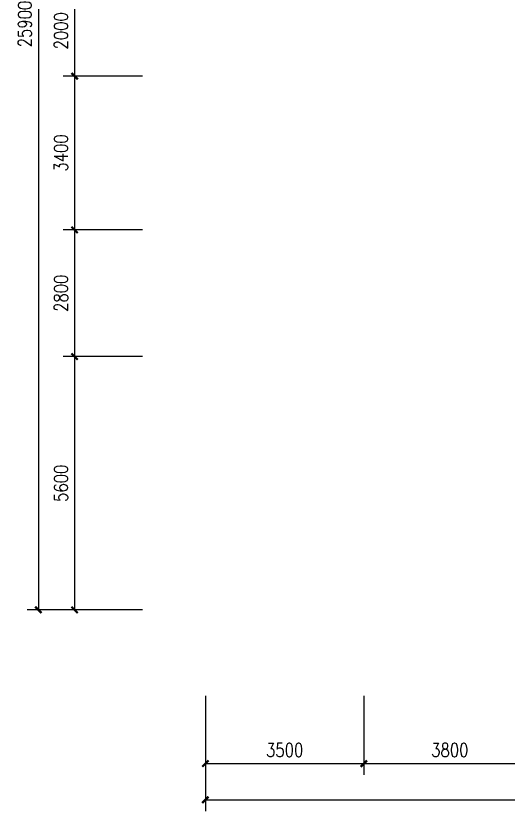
# Model space of a CAD drawing. Header units: millimetres. Extents: x 1473 to 34027, y 739 to 35278.
# Drawn here: x 1473 to 12347, y 739 to 18315 of the extents above; entities that cross this region are included whole.
import ezdxf

# ---------------------------------------------------------------- set-up
doc = ezdxf.new("R2010")
doc.units = ezdxf.units.MM
doc.layers.add('PUB_DIM', color=3, linetype='Continuous')
doc.styles.add('DIM_FONT', font='SIMPLEX.shx', dxfattribs={"width": 0.8})
doc.dimstyles.new('DIMN', dxfattribs={"dimtxt": 300, "dimasz": 1, "dimexe": 250, "dimexo": 300, "dimgap": 150, "dimtad": 1, "dimdec": 0, "dimdsep": 46, "dimtxsty": 'DIM_FONT', "dimblk": '_DIMX', "dimblk1": 'ARCHTICK', "dimblk2": 'ARCHTICK', "dimcen": 0.1, "dimclrt": 7, "dimadec": 0, "dimazin": 0, "dimtfac": 1, "dimtdec": 0, "dimtix": 1, "dimtmove": 2, "dimatfit": 3, "dimldrblk": '_DIMX', "dimfxl": 1, "dimtolj": 1, "dimtzin": 0, "dimarcsym": 0})

# ---------------------------------------------------------------- blocks, each defined once
blk = doc.blocks.new('_DIMX')
at = {"const_width": 50}
blk.add_lwpolyline([(-70, -70), (70, 70)], dxfattribs=at)
blk = doc.blocks.new('*D76')
at = {"layer": 'DEFPOINTS', "color": 0, "transparency": 16777216}
for p in [(4570, 18985), (2770, 16985), (4570, 16985)]:
    blk.add_point(p, dxfattribs=at)
at = {"layer": 'PUB_DIM', "color": 0, "lineweight": -2, "transparency": 16777216}
for p, q in [((4270, 18985), (2520, 18985)), ((2770, 18984), (2770, 16986)), ((4270, 16985), (2520, 16985))]:
    blk.add_line(p, q, dxfattribs=at)
for p, rotation in [((2770, 18985), 90), ((2770, 16985), 270)]:
    blk.add_blockref('_DIMX', p, dxfattribs=dict(at, rotation=rotation))
at = {"layer": 'PUB_DIM', "color": 7, "transparency": 16777216, "insert": (2470, 17985), "char_height": 300, "attachment_point": 5, "rotation": 90, "style": 'DIM_FONT'}
blk.add_mtext('\\A1;2000', dxfattribs=at)
blk = doc.blocks.new('_ARCHTICK')
at = {"color": 0, "linetype": 'ByBlock', "const_width": 0.15}
blk.add_lwpolyline([(-0.5, -0.5), (0.5, 0.5)], dxfattribs=at)
blk = doc.blocks.new('*D77')
at = {"layer": 'DEFPOINTS', "color": 0, "transparency": 16777216}
for p in [(4570, 16985), (2770, 13585), (4570, 13585)]:
    blk.add_point(p, dxfattribs=at)
at = {"layer": 'PUB_DIM', "color": 0, "lineweight": -2, "transparency": 16777216}
for p, q in [((4270, 16985), (2520, 16985)), ((2770, 16984), (2770, 13586)), ((4270, 13585), (2520, 13585))]:
    blk.add_line(p, q, dxfattribs=at)
for p, rotation in [((2770, 16985), 90), ((2770, 13585), 270)]:
    blk.add_blockref('_DIMX', p, dxfattribs=dict(at, rotation=rotation))
at = {"layer": 'PUB_DIM', "color": 7, "transparency": 16777216, "insert": (2470, 15285), "char_height": 300, "attachment_point": 5, "rotation": 90, "style": 'DIM_FONT'}
blk.add_mtext('\\A1;3400', dxfattribs=at)
blk = doc.blocks.new('*D78')
at = {"layer": 'DEFPOINTS', "color": 0, "transparency": 16777216}
for p in [(4570, 13585), (2770, 10785), (4570, 10785)]:
    blk.add_point(p, dxfattribs=at)
at = {"layer": 'PUB_DIM', "color": 0, "lineweight": -2, "transparency": 16777216}
for p, q in [((4270, 13585), (2520, 13585)), ((2770, 13584), (2770, 10786)), ((4270, 10785), (2520, 10785))]:
    blk.add_line(p, q, dxfattribs=at)
for p, rotation in [((2770, 13585), 90), ((2770, 10785), 270)]:
    blk.add_blockref('_DIMX', p, dxfattribs=dict(at, rotation=rotation))
at = {"layer": 'PUB_DIM', "color": 7, "transparency": 16777216, "insert": (2470, 12185), "char_height": 300, "attachment_point": 5, "rotation": 90, "style": 'DIM_FONT'}
blk.add_mtext('\\A1;2800', dxfattribs=at)
blk = doc.blocks.new('*D79')
at = {"layer": 'DEFPOINTS', "color": 0, "transparency": 16777216}
for p in [(4570, 10785), (2770, 5185), (4570, 5185)]:
    blk.add_point(p, dxfattribs=at)
at = {"layer": 'PUB_DIM', "color": 0, "lineweight": -2, "transparency": 16777216}
for p, q in [((4270, 10785), (2520, 10785)), ((2770, 10784), (2770, 5186)), ((4270, 5185), (2520, 5185))]:
    blk.add_line(p, q, dxfattribs=at)
for p, rotation in [((2770, 10785), 90), ((2770, 5185), 270)]:
    blk.add_blockref('_DIMX', p, dxfattribs=dict(at, rotation=rotation))
at = {"layer": 'PUB_DIM', "color": 7, "transparency": 16777216, "insert": (2470, 7985), "char_height": 300, "attachment_point": 5, "rotation": 90, "style": 'DIM_FONT'}
blk.add_mtext('\\A1;5600', dxfattribs=at)
blk = doc.blocks.new('*D61')
at = {"layer": 'DEFPOINTS', "color": 0, "transparency": 16777216}
for p in [(3770, 31085), (1970, 5185), (3770, 5185)]:
    blk.add_point(p, dxfattribs=at)
at = {"layer": 'PUB_DIM', "color": 0, "lineweight": -2, "transparency": 16777216}
for p, q in [((3470, 31085), (1720, 31085)), ((1970, 31084), (1970, 5186)), ((3470, 5185), (1720, 5185))]:
    blk.add_line(p, q, dxfattribs=at)
for p, rotation in [((1970, 31085), 90), ((1970, 5185), 270)]:
    blk.add_blockref('_DIMX', p, dxfattribs=dict(at, rotation=rotation))
at = {"layer": 'PUB_DIM', "color": 7, "transparency": 16777216, "insert": (1670, 18135), "char_height": 300, "attachment_point": 5, "rotation": 90, "style": 'DIM_FONT'}
blk.add_mtext('\\A1;25900', dxfattribs=at)

msp = doc.modelspace()

# ---------------------------------------------------------------- dimensions: what is measured, and where the dimension line sits
at = {"layer": 'PUB_DIM'}
for p1, p2, picture, middle in [((3770.4, 31084.8), (3770.4, 5184.8), '*D61', (1670, 18134.8)), ((4570.4, 18984.8), (4570.4, 16984.8), '*D76', (2470, 17984.8)), ((4570.4, 16984.8), (4570.4, 13584.8), '*D77', (2470, 15284.8)), ((4570.4, 13584.8), (4570.4, 10784.8), '*D78', (2470, 12184.8)), ((4570.4, 10784.8), (4570.4, 5184.8), '*D79', (2470, 7984.8))]:
    dim = msp.add_aligned_dim(p1=p1, p2=p2, distance=-1800.5, dimstyle='DIMN', dxfattribs=at)
    dim.commit()
    dim.dimension.update_dxf_attribs({"geometry": picture, "text_midpoint": middle})
for p1, p2 in [((5660.4, 3588), (9160.4, 3588)), ((9160.4, 3588), (12960.4, 3588))]:
    msp.add_aligned_dim(p1=p1, p2=p2, distance=-1799.7, dimstyle='DIMN', dxfattribs=at).render()
msp.add_aligned_dim(p1=(5660.4, 2197.6), p2=(30059.4, 2197.6), distance=-1209.1, text='24400', dimstyle='DIMN', dxfattribs=at).render()

doc.saveas('drawing.dxf')
